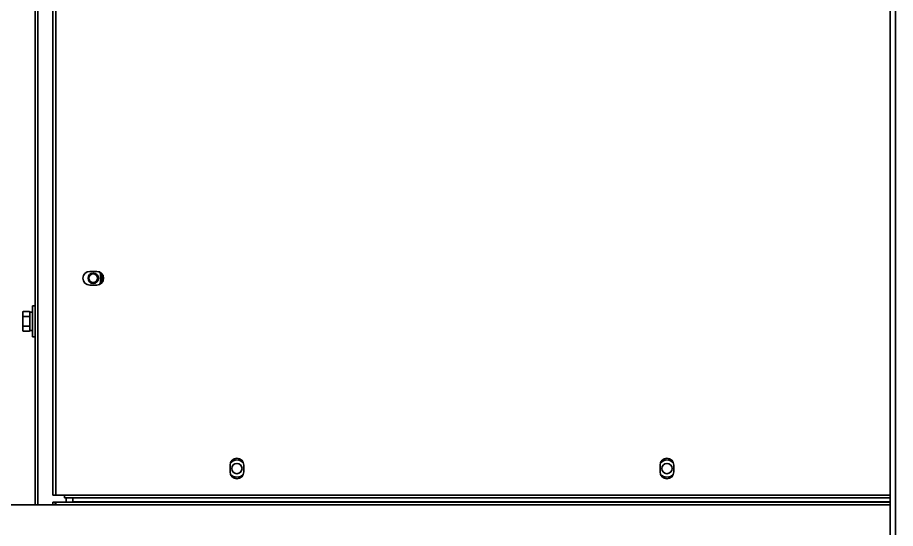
# Model space of a CAD drawing. Header units: millimetres. Extents: x 32496 to 166256, y 3504 to 23939.
# Drawn here: x 50579 to 51090, y 11250 to 11547 of the extents above; entities that cross this region are included whole.
import ezdxf

# ---------------------------------------------------------------- set-up
doc = ezdxf.new("R2010")
doc.units = ezdxf.units.MM
doc.layers.get('0').update_dxf_attribs({"lineweight": 35})

msp = doc.modelspace()

# ---------------------------------------------------------------- linework, layer by layer
at = {"linetype": 'Continuous'}
for p, q in [((51086.64, 13391.575), (51086.64, 10882.575)), ((51089.64, 13391.575), (51089.64, 10882.575)), ((50599.84, 11269.575), (50599.84, 12052.575)), ((50601.54, 12052.575), (50601.54, 11269.575)), ((50591.04, 11978.075), (50591.04, 11264.075)), ((50589.64, 11373.206), (50589.64, 11617.944)), ((50625.34, 11399.575), (50621.34, 11399.575)), ((50627.538, 11398.288), (50627.958, 11398.559)), ((50628.038, 11398.288), (50627.538, 11398.288)), ((50627.538, 11392.863), (50627.538, 11398.288)), ((50627.99, 11398.568), (50627.958, 11398.559)), ((50628.038, 11398.288), (50628.12, 11398.312)), ((50628.038, 11398.288), (50628.038, 11392.863)), ((50628.117, 11393.315), (50628.117, 11397.836)), ((50628.925, 11395.575), (50628.925, 11395.569)), ((50629.063, 11396.467), (50628.963, 11396.356)), ((50629.09, 11394.213), (50629.09, 11396.938)), ((50621.34, 11391.575), (50625.34, 11391.575)), ((50627.538, 11392.863), (50628.038, 11392.863)), ((50627.958, 11392.592), (50627.538, 11392.863)), ((50627.958, 11392.592), (50627.99, 11392.583)), ((50628.12, 11392.839), (50628.038, 11392.863)), ((50628.963, 11394.795), (50629.063, 11394.684)), ((50582.44, 11376.049), (50582.74, 11376.349)), ((50582.44, 11365.102), (50582.44, 11376.049)), ((50586.14, 11376.349), (50582.74, 11376.349)), ((50586.44, 11376.049), (50586.14, 11376.349)), ((50586.44, 11365.102), (50586.44, 11376.049)), ((50588.04, 11375.925), (50586.44, 11375.925)), ((50589.64, 11379.575), (50588.04, 11379.575)), ((50588.04, 11379.575), (50588.04, 11361.575)), ((50586.14, 11373.462), (50582.74, 11373.462)), ((50589.64, 11367.944), (50589.64, 11373.206)), ((50582.44, 11365.102), (50582.74, 11364.802)), ((50586.14, 11367.689), (50582.74, 11367.689)), ((50586.14, 11364.802), (50582.74, 11364.802)), ((50586.44, 11365.102), (50586.14, 11364.802)), ((50588.04, 11365.225), (50586.44, 11365.225)), ((50589.64, 11264.075), (50589.64, 11367.944)), ((50589.64, 11361.575), (50588.04, 11361.575)), ((50702.84, 11287.075), (50702.84, 11283.075)), ((50710.84, 11283.075), (50710.84, 11287.075)), ((50952.84, 11287.075), (50952.84, 11283.075)), ((50960.84, 11283.075), (50960.84, 11287.075)), ((50599.84, 11269.575), (50606.54, 11269.575)), ((50606.54, 11269.575), (51086.64, 11269.575)), ((50606.54, 11269.575), (50606.54, 11268.075)), ((50606.54, 11268.075), (51086.64, 11268.075)), ((50607.64, 11268.075), (50607.64, 11265.575)), ((50611.54, 11268.075), (50611.54, 11265.575)), ((50179.64, 11264.075), (51086.64, 11264.075)), ((50599.84, 11265.575), (51086.64, 11265.575)), ((50599.84, 11264.075), (50599.84, 11265.575)), ((50601.24, 11265.575), (50601.24, 11264.075)), ((50601.54, 11265.575), (50601.54, 11264.175)), ((50611.54, 11265.775), (51086.64, 11265.775))]:
    msp.add_line(p, q, dxfattribs=at)
for points in [[(50629.063, 11396.467), (50629.03, 11396.43), (50628.996, 11396.393), (50628.963, 11396.356)], [(50628.963, 11394.795), (50628.996, 11394.758), (50629.03, 11394.721), (50629.063, 11394.684)]]:
    msp.add_lwpolyline(points, dxfattribs=at)
for centre, radius in [((50623.34, 11395.575), 3), ((50623.34, 11395.575), 2.5), ((50706.84, 11285.075), 3), ((50956.84, 11285.075), 3)]:
    msp.add_circle(centre, radius, dxfattribs=at)
for centre, radius, start, end in [((50621.34, 11395.575), 4, 90, 270), ((50625.34, 11395.575), 4, 270, 90), ((50623.34, 11395.575), 4.999, 32.86431, 49.65844), ((50623.34, 11395.575), 5.499, 32.86431, 34.09945), ((50623.34, 11395.575), 5.285, 334.67939, 25.32061), ((50623.34, 11395.575), 5.585, 0, 30.76123), ((50623.34, 11395.575), 5.585, 329.24232, 359.93768), ((50623.34, 11395.575), 5.661, 357.86504, 2.13496), ((50623.34, 11395.575), 4.999, 310.34481, 327.13569), ((50623.34, 11395.575), 5.499, 325.89281, 327.13569), ((50627.611, 11392.831), 0.509, 343.91946, 0.8578), ((50583.681, 11373.774), 3.556, 39.13644, 39.50078), ((50585.197, 11367.376), 3.555, 219.13645, 219.50132), ((50706.84, 11287.075), 4, 0, 180), ((50706.84, 11285.075), 5, 40.41921, 139.58924), ((50956.84, 11287.075), 4, 0, 180), ((50956.84, 11285.075), 5, 40.41921, 139.58924), ((50706.84, 11283.075), 4, 180, 0), ((50956.84, 11283.075), 4, 180, 0), ((50706.84, 11285.075), 5, 220.41921, 319.58924), ((50956.84, 11285.075), 5, 220.41921, 319.58924)]:
    msp.add_arc(centre, radius, start, end, dxfattribs=at)
for points, knots in [([(50628.038, 11398.288), (50628.038, 11398.336), (50628.025, 11398.431), (50627.984, 11398.519), (50627.958, 11398.559)], [0, 0, 0, 0, 0.5, 1, 1, 1, 1]), ([(50628.1, 11398.461), (50628.103, 11398.449), (50628.115, 11398.4), (50628.12, 11398.35), (50628.12, 11398.312)], [0, 0, 0, 0, 0.2449643, 1, 1, 1, 1]), ([(50628.12, 11398.312), (50628.119, 11398.274), (50628.118, 11398.116), (50628.117, 11397.957), (50628.117, 11397.836)], [0, 0, 0, 0, 0.2366786, 1, 1, 1, 1]), ([(50628.963, 11396.356), (50628.962, 11396.355), (50628.962, 11396.35), (50628.961, 11396.342), (50628.962, 11396.328), (50628.963, 11396.309), (50628.965, 11396.285), (50628.968, 11396.245), (50628.973, 11396.184), (50628.98, 11396.1), (50628.986, 11396.003), (50628.993, 11395.897), (50628.996, 11395.824), (50628.997, 11395.786)], [0, 0, 0, 0, 0.0070922, 0.0227762, 0.0472013, 0.0802905, 0.1217895, 0.1714132, 0.2935698, 0.4432488, 0.6153365, 0.8035356, 1, 1, 1, 1]), ([(50628.997, 11395.365), (50628.996, 11395.327), (50628.993, 11395.254), (50628.986, 11395.148), (50628.98, 11395.051), (50628.973, 11394.967), (50628.968, 11394.906), (50628.965, 11394.866), (50628.963, 11394.842), (50628.962, 11394.823), (50628.961, 11394.809), (50628.962, 11394.801), (50628.962, 11394.796), (50628.963, 11394.795)], [0, 0, 0, 0, 0.1964865, 0.3846809, 0.5567494, 0.706456, 0.8286292, 0.8782322, 0.9196984, 0.9527628, 0.9771907, 0.9928965, 1, 1, 1, 1]), ([(50628.963, 11396.356), (50628.968, 11396.316), (50628.996, 11396.237), (50629.055, 11396.175), (50629.089, 11396.151)], [0, 0, 0, 0, 0.4870421, 1, 1, 1, 1]), ([(50628.963, 11394.795), (50628.968, 11394.834), (50628.996, 11394.914), (50629.054, 11394.976), (50629.089, 11395)], [0, 0, 0, 0, 0.4840345, 1, 1, 1, 1]), ([(50628.038, 11392.863), (50628.038, 11392.815), (50628.025, 11392.72), (50627.984, 11392.632), (50627.958, 11392.592)], [0, 0, 0, 0, 0.5, 1, 1, 1, 1]), ([(50628.117, 11393.315), (50628.117, 11393.274), (50628.117, 11393.116), (50628.118, 11392.957), (50628.12, 11392.839)], [0, 0, 0, 0, 0.2575485, 1, 1, 1, 1]), ([(50582.74, 11376.349), (50582.713, 11376.322), (50582.609, 11376.216), (50582.51, 11376.105), (50582.44, 11376.019)], [0, 0, 0, 0, 0.2553532, 1, 1, 1, 1]), ([(50586.14, 11376.349), (50586.165, 11376.324), (50586.264, 11376.223), (50586.359, 11376.118), (50586.425, 11376.037)], [0, 0, 0, 0, 0.2550408, 1, 1, 1, 1]), ([(50582.44, 11373.792), (50582.463, 11373.764), (50582.558, 11373.65), (50582.66, 11373.542), (50582.74, 11373.462)], [0, 0, 0, 0, 0.2445585, 1, 1, 1, 1]), ([(50586.44, 11373.792), (50586.417, 11373.764), (50586.321, 11373.65), (50586.219, 11373.542), (50586.14, 11373.462)], [0, 0, 0, 0, 0.2445585, 1, 1, 1, 1]), ([(50582.74, 11367.689), (50582.713, 11367.662), (50582.609, 11367.556), (50582.51, 11367.445), (50582.44, 11367.359)], [0, 0, 0, 0, 0.2553532, 1, 1, 1, 1]), ([(50582.454, 11365.114), (50582.476, 11365.088), (50582.567, 11364.98), (50582.664, 11364.877), (50582.74, 11364.802)], [0, 0, 0, 0, 0.2448781, 1, 1, 1, 1]), ([(50586.14, 11367.689), (50586.167, 11367.662), (50586.271, 11367.556), (50586.37, 11367.445), (50586.44, 11367.359)], [0, 0, 0, 0, 0.2553524, 1, 1, 1, 1]), ([(50586.44, 11365.132), (50586.417, 11365.104), (50586.321, 11364.99), (50586.219, 11364.881), (50586.14, 11364.802)], [0, 0, 0, 0, 0.2445585, 1, 1, 1, 1])]:
    msp.add_open_spline(points, degree=3, knots=knots, dxfattribs=at)
for points in [[(50582.74, 11373.462), (50582.632, 11373.246), (50582.531, 11373.026), (50582.44, 11372.802)], [(50586.14, 11373.462), (50586.248, 11373.246), (50586.349, 11373.026), (50586.44, 11372.802)], [(50582.44, 11368.349), (50582.531, 11368.125), (50582.632, 11367.905), (50582.74, 11367.689)], [(50586.44, 11368.349), (50586.349, 11368.125), (50586.248, 11367.905), (50586.14, 11367.689)]]:
    msp.add_open_spline(points, degree=3, dxfattribs=at)

doc.saveas('drawing.dxf')
